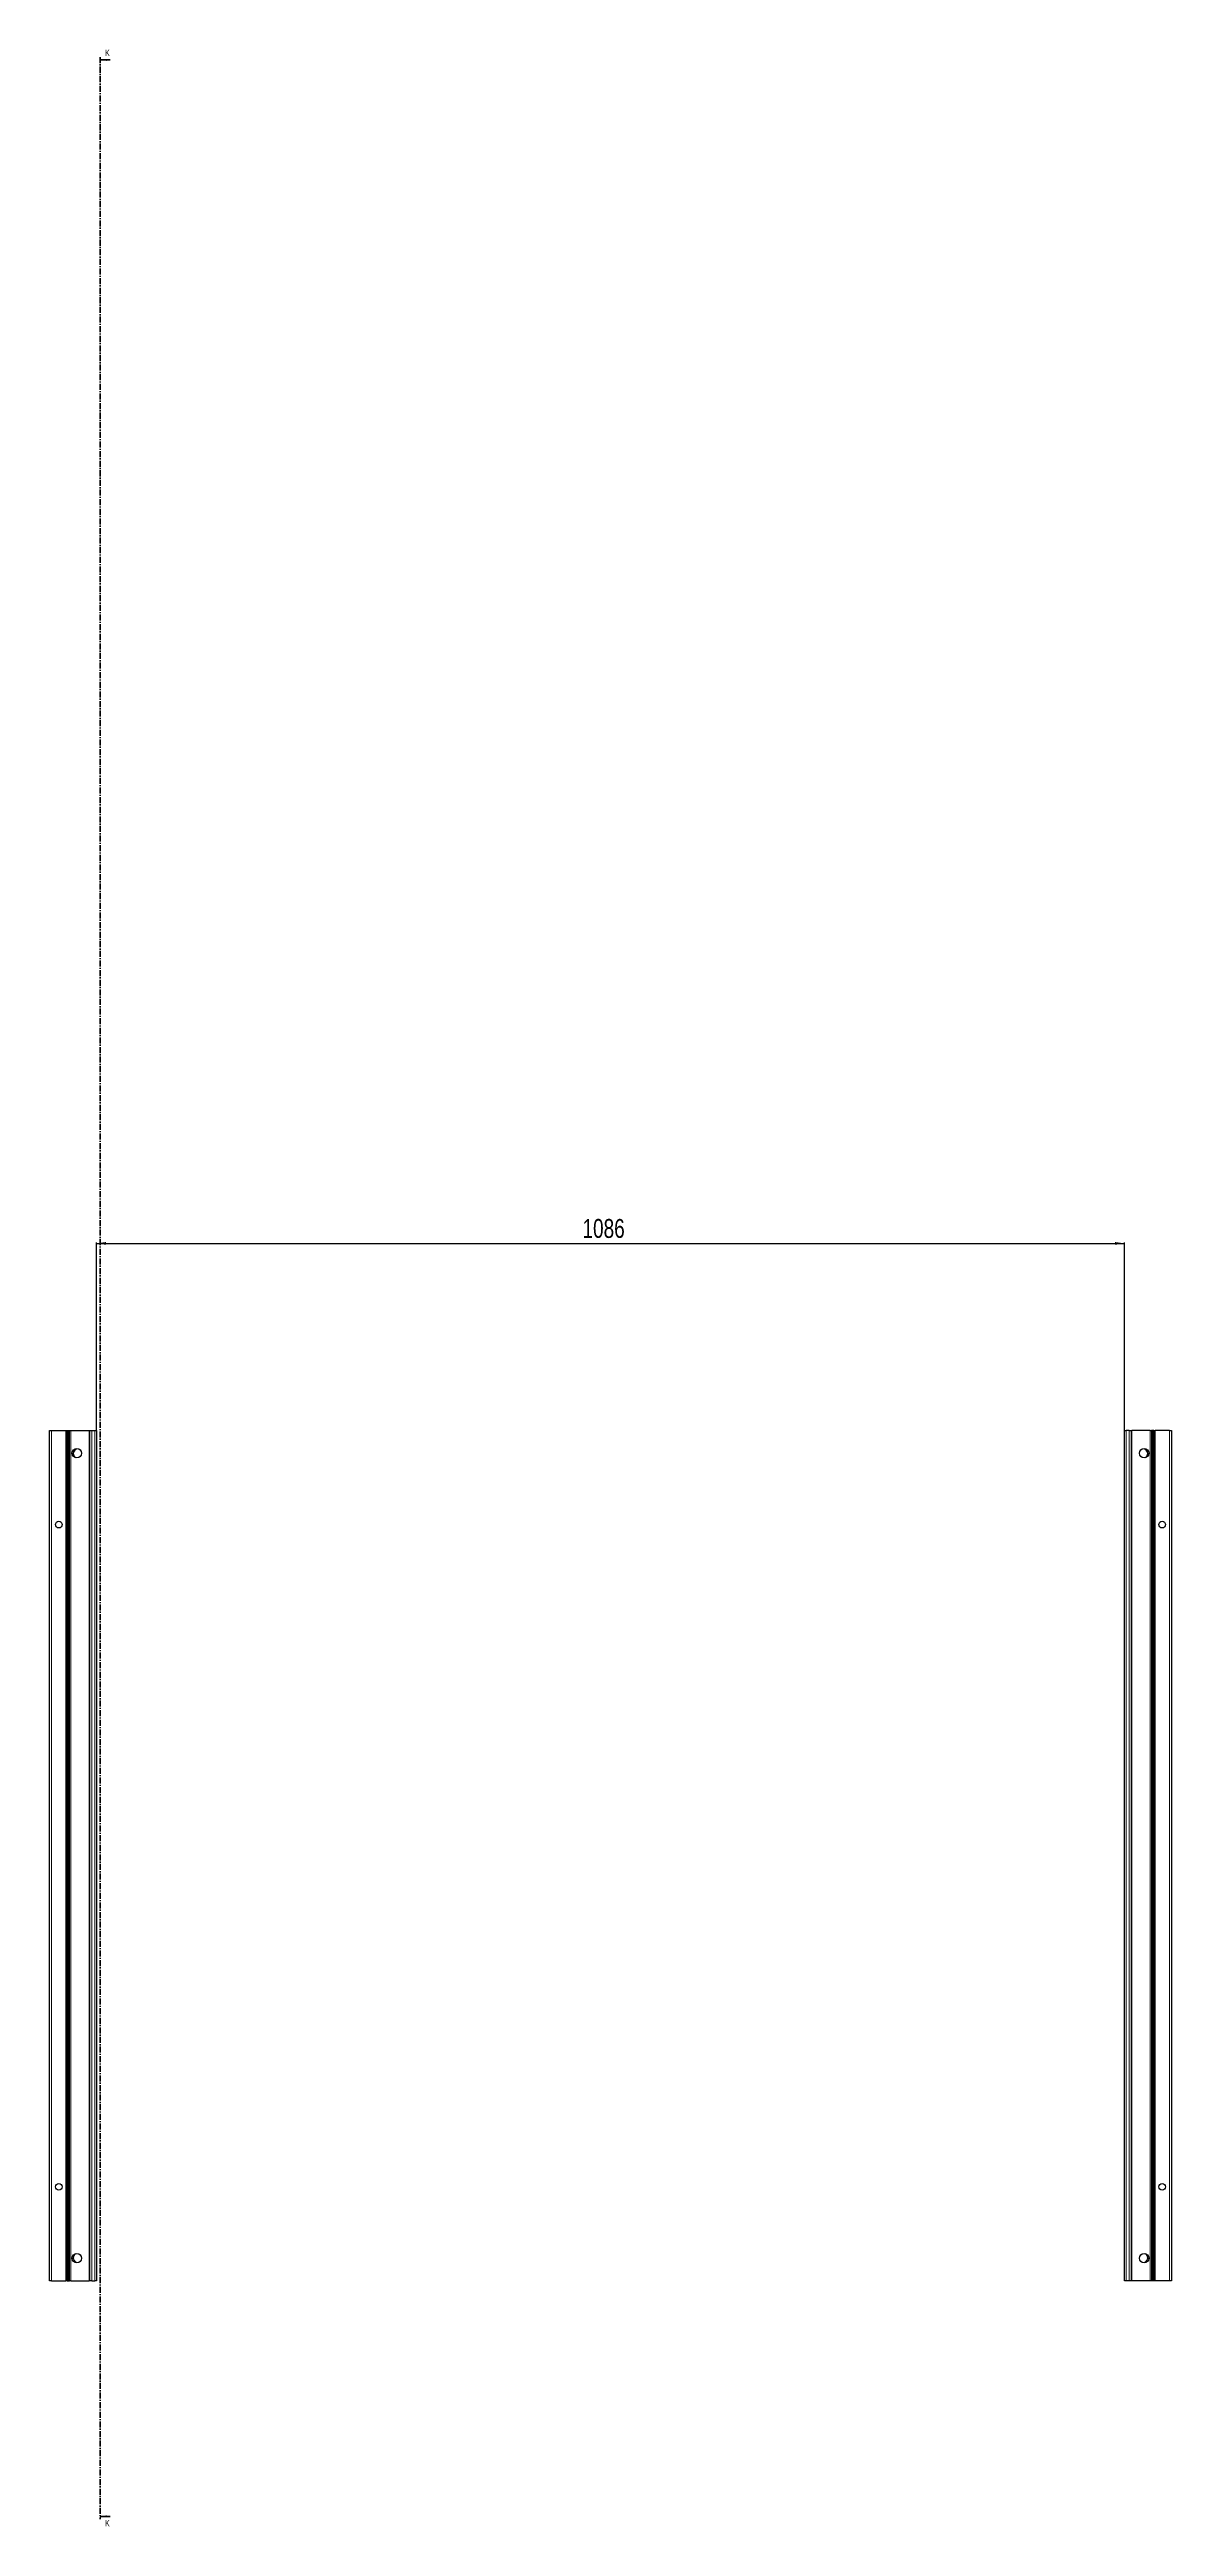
# Model space of a CAD drawing. Header units: millimetres. Extents: x -199 to 5483, y -2447 to 1507.
# Drawn here: x 2140 to 3326, y -1111 to 1507 of the extents above; entities that cross this region are included whole.
import ezdxf

# ---------------------------------------------------------------- set-up
doc = ezdxf.new("R2010")
doc.units = ezdxf.units.MM
doc.linetypes.add('CENTER', pattern=[10.16, 6.35, -1.27, 1.27, -1.27])
doc.layers.add('FORMAT', color=7, linetype='Continuous')
doc.styles.add('SLDTEXTSTYLE0', font='TXT', dxfattribs={"width": 0.75})
doc.dimstyles.new('SLDDIMSTYLE0', dxfattribs={"dimtxt": 20, "dimasz": 10, "dimexe": 0, "dimexo": 0.0625, "dimgap": 5, "dimtad": 2, "dimdec": 1, "dimrnd": 1e-09, "dimzin": 12, "dimdsep": 46, "dimtxsty": 'SLDTEXTSTYLE0', "dimsah": 1, "dimcen": 0.09, "dimadec": 0, "dimazin": 3, "dimtfac": 1, "dimtofl": 0, "dimtmove": 0, "dimatfit": 3, "dimfxl": 0, "dimfrac": 2, "dimtolj": 1, "dimtzin": 12, "dimarcsym": 0})

# ---------------------------------------------------------------- blocks, each defined once
blk = doc.blocks.new('_D_4')
at = {"layer": 'FORMAT'}
for p, q in [((2190, 47.2), (2190, 246)), ((2190, 245), (3276, 245)), ((3276, 47.2), (3276, 246))]:
    blk.add_line(p, q, dxfattribs=at)
for points in [[(2190, 245), (2200, 243.5), (2200, 246.5)], [(3276, 245), (3266, 246.5), (3266, 243.5)]]:
    blk.add_solid(points, dxfattribs=at)
at = {"layer": 'FORMAT', "insert": (2703.4, 270.8), "char_height": 20, "attachment_point": 1, "style": 'SLDTEXTSTYLE0'}
blk.add_mtext('1086', dxfattribs=at)

msp = doc.modelspace()

# ---------------------------------------------------------------- linework, layer by layer
at = {"color": 7, "linetype": 'CENTER', "lineweight": 35}
msp.add_line((2193.73, 1499.09), (2193.73, -1103.67), dxfattribs=at)
at = {"color": 7, "linetype": 'Continuous', "lineweight": 35}
for p, q in [((2204.37, 1496.09), (2193.73, 1496.09)), ((2204.37, -1100.67), (2193.73, -1100.67))]:
    msp.add_line(p, q, dxfattribs=at)
at = {"color": 7, "linetype": 'Continuous', "lineweight": 25}
for p, q in [((2140.3, -851.79), (2140.3, 47.21)), ((2140.3, 47.21), (2142.3, 47.21)), ((2142.3, 47.21), (2157.65, 47.21)), ((2157.65, 47.21), (2158.3, 47.21)), ((2158.3, 23.46), (2158.3, 47.21)), ((2158.3, 47.21), (2158.88, 47.21)), ((2158.88, 47.21), (2160.09, 47.21)), ((2160.09, 47.21), (2160.09, -851.79)), ((2160.09, 47.21), (2160.12, 47.21)), ((2160.12, 47.21), (2160.12, -851.79)), ((2160.12, 47.21), (2161.33, 47.21)), ((2161.33, 47.21), (2162.74, 47.21)), ((2162.74, 47.21), (2182.15, 47.21)), ((2168.35, 27.73), (2168.35, 28.14)), ((2182.15, 47.21), (2182.8, 47.21)), ((2182.8, -851.79), (2182.8, 47.21)), ((2182.8, 47.21), (2184.8, 47.21)), ((2184.8, 47.21), (2188, 47.21)), ((2188, 47.21), (2190, 47.21)), ((2190, 47.21), (2190, -851.79)), ((3276, -851.79), (3276, 47.21)), ((3276, 47.21), (3278, 47.21)), ((3281.2, 47.21), (3278, 47.21)), ((3281.2, 47.21), (3283.2, 47.21)), ((3283.2, 47.21), (3283.2, -851.79)), ((3283.2, 47.21), (3283.85, 47.21)), ((3303.25, 47.21), (3283.85, 47.21)), ((3297.65, 28.14), (3297.65, 27.73)), ((3303.25, 47.21), (3304.66, 47.21)), ((3305.87, 47.21), (3304.66, 47.21)), ((3305.87, -851.79), (3305.87, 47.21)), ((3305.9, 47.21), (3305.87, 47.21)), ((3305.9, -851.79), (3305.9, 47.21)), ((3307.11, 47.21), (3305.9, 47.21)), ((3307.11, 47.21), (3307.7, 47.21)), ((3307.7, 47.21), (3307.7, 23.46)), ((3307.7, 47.21), (3308.35, 47.21)), ((3323.7, 47.21), (3308.35, 47.21)), ((3323.7, 47.21), (3325.7, 47.21)), ((3325.7, 47.21), (3325.7, -851.79)), ((2158.36, 23.35), (2158.3, 23.46)), ((2158.3, 23.46), (2158.3, 21.96)), ((2158.3, 21.96), (2158.36, 22.06)), ((2158.3, -26.54), (2158.3, 21.96)), ((2158.36, 22.06), (2158.36, 23.35)), ((3307.7, 23.46), (3307.63, 23.35)), ((3307.63, 23.35), (3307.63, 22.06)), ((3307.63, 22.06), (3307.7, 21.96)), ((3307.7, 21.96), (3307.7, 23.46)), ((3307.7, 21.96), (3307.7, -26.54)), ((2158.36, -26.65), (2158.3, -26.54)), ((2158.3, -26.54), (2158.3, -28.04)), ((2158.3, -28.04), (2158.36, -27.94)), ((2158.3, -76.54), (2158.3, -28.04)), ((2158.36, -27.94), (2158.36, -26.65)), ((3307.7, -26.54), (3307.63, -26.65)), ((3307.63, -26.65), (3307.63, -27.94)), ((3307.63, -27.94), (3307.7, -28.04)), ((3307.7, -28.04), (3307.7, -26.54)), ((3307.7, -28.04), (3307.7, -76.54)), ((2158.36, -76.65), (2158.3, -76.54)), ((2158.3, -76.54), (2158.3, -78.04)), ((2158.3, -78.04), (2158.36, -77.94)), ((2158.3, -126.54), (2158.3, -78.04)), ((2158.36, -77.94), (2158.36, -76.65)), ((3307.7, -76.54), (3307.63, -76.65)), ((3307.63, -76.65), (3307.63, -77.94)), ((3307.63, -77.94), (3307.7, -78.04)), ((3307.7, -78.04), (3307.7, -76.54)), ((3307.7, -78.04), (3307.7, -126.54)), ((2158.36, -126.65), (2158.3, -126.54)), ((2158.3, -126.54), (2158.3, -128.04)), ((2158.3, -128.04), (2158.36, -127.94)), ((2158.3, -176.54), (2158.3, -128.04)), ((2158.36, -127.94), (2158.36, -126.65)), ((3307.7, -126.54), (3307.63, -126.65)), ((3307.63, -126.65), (3307.63, -127.94)), ((3307.63, -127.94), (3307.7, -128.04)), ((3307.7, -128.04), (3307.7, -126.54)), ((3307.7, -128.04), (3307.7, -176.54)), ((2158.36, -176.65), (2158.3, -176.54)), ((2158.3, -176.54), (2158.3, -178.04)), ((2158.3, -178.04), (2158.36, -177.94)), ((2158.3, -226.54), (2158.3, -178.04)), ((2158.36, -177.94), (2158.36, -176.65)), ((3307.7, -176.54), (3307.63, -176.65)), ((3307.63, -176.65), (3307.63, -177.94)), ((3307.63, -177.94), (3307.7, -178.04)), ((3307.7, -178.04), (3307.7, -176.54)), ((3307.7, -178.04), (3307.7, -226.54)), ((2158.36, -226.65), (2158.3, -226.54)), ((2158.3, -226.54), (2158.3, -228.04)), ((2158.3, -228.04), (2158.36, -227.94)), ((2158.3, -276.54), (2158.3, -228.04)), ((2158.36, -227.94), (2158.36, -226.65)), ((3307.7, -226.54), (3307.63, -226.65)), ((3307.63, -226.65), (3307.63, -227.94)), ((3307.63, -227.94), (3307.7, -228.04)), ((3307.7, -228.04), (3307.7, -226.54)), ((3307.7, -228.04), (3307.7, -276.54)), ((2158.36, -276.65), (2158.3, -276.54)), ((2158.3, -276.54), (2158.3, -278.04)), ((2158.3, -278.04), (2158.36, -277.94)), ((2158.3, -326.54), (2158.3, -278.04)), ((2158.36, -277.94), (2158.36, -276.65)), ((3307.7, -276.54), (3307.63, -276.65)), ((3307.63, -276.65), (3307.63, -277.94)), ((3307.63, -277.94), (3307.7, -278.04)), ((3307.7, -278.04), (3307.7, -276.54)), ((3307.7, -278.04), (3307.7, -326.54)), ((2158.36, -326.65), (2158.3, -326.54)), ((2158.3, -326.54), (2158.3, -328.04)), ((2158.3, -328.04), (2158.36, -327.94)), ((2158.3, -376.54), (2158.3, -328.04)), ((2158.36, -327.94), (2158.36, -326.65)), ((3307.7, -326.54), (3307.63, -326.65)), ((3307.63, -326.65), (3307.63, -327.94)), ((3307.63, -327.94), (3307.7, -328.04)), ((3307.7, -328.04), (3307.7, -326.54)), ((3307.7, -328.04), (3307.7, -376.54)), ((2158.36, -376.65), (2158.3, -376.54)), ((2158.3, -376.54), (2158.3, -378.04)), ((2158.3, -378.04), (2158.36, -377.94)), ((2158.3, -426.54), (2158.3, -378.04)), ((2158.36, -377.94), (2158.36, -376.65)), ((3307.7, -376.54), (3307.63, -376.65)), ((3307.63, -376.65), (3307.63, -377.94)), ((3307.63, -377.94), (3307.7, -378.04)), ((3307.7, -378.04), (3307.7, -376.54)), ((3307.7, -378.04), (3307.7, -426.54)), ((2158.36, -426.65), (2158.3, -426.54)), ((2158.3, -426.54), (2158.3, -428.04)), ((2158.3, -428.04), (2158.36, -427.94)), ((2158.3, -476.54), (2158.3, -428.04)), ((2158.36, -427.94), (2158.36, -426.65)), ((3307.7, -426.54), (3307.63, -426.65)), ((3307.63, -426.65), (3307.63, -427.94)), ((3307.63, -427.94), (3307.7, -428.04)), ((3307.7, -428.04), (3307.7, -426.54)), ((3307.7, -428.04), (3307.7, -476.54)), ((2158.36, -476.65), (2158.3, -476.54)), ((2158.3, -476.54), (2158.3, -478.04)), ((2158.3, -478.04), (2158.36, -477.94)), ((2158.3, -526.54), (2158.3, -478.04)), ((2158.36, -477.94), (2158.36, -476.65)), ((3307.7, -476.54), (3307.63, -476.65)), ((3307.63, -476.65), (3307.63, -477.94)), ((3307.63, -477.94), (3307.7, -478.04)), ((3307.7, -478.04), (3307.7, -476.54)), ((3307.7, -478.04), (3307.7, -526.54)), ((2158.36, -526.65), (2158.3, -526.54)), ((2158.3, -526.54), (2158.3, -528.04)), ((2158.3, -528.04), (2158.36, -527.94)), ((2158.3, -576.54), (2158.3, -528.04)), ((2158.36, -527.94), (2158.36, -526.65)), ((3307.7, -526.54), (3307.63, -526.65)), ((3307.63, -526.65), (3307.63, -527.94)), ((3307.63, -527.94), (3307.7, -528.04)), ((3307.7, -528.04), (3307.7, -526.54)), ((3307.7, -528.04), (3307.7, -576.54)), ((2158.36, -576.65), (2158.3, -576.54)), ((2158.3, -576.54), (2158.3, -578.04)), ((2158.3, -578.04), (2158.36, -577.94)), ((2158.3, -626.54), (2158.3, -578.04)), ((2158.36, -577.94), (2158.36, -576.65)), ((3307.7, -576.54), (3307.63, -576.65)), ((3307.63, -576.65), (3307.63, -577.94)), ((3307.63, -577.94), (3307.7, -578.04)), ((3307.7, -578.04), (3307.7, -576.54)), ((3307.7, -578.04), (3307.7, -626.54)), ((2158.36, -626.65), (2158.3, -626.54)), ((2158.3, -626.54), (2158.3, -628.04)), ((2158.3, -628.04), (2158.36, -627.94)), ((2158.3, -676.54), (2158.3, -628.04)), ((2158.36, -627.94), (2158.36, -626.65)), ((3307.7, -626.54), (3307.63, -626.65)), ((3307.63, -626.65), (3307.63, -627.94)), ((3307.63, -627.94), (3307.7, -628.04)), ((3307.7, -628.04), (3307.7, -626.54)), ((3307.7, -628.04), (3307.7, -676.54)), ((2158.36, -676.65), (2158.3, -676.54)), ((2158.3, -676.54), (2158.3, -678.04)), ((2158.3, -678.04), (2158.36, -677.94)), ((2158.3, -726.54), (2158.3, -678.04)), ((2158.36, -677.94), (2158.36, -676.65)), ((3307.7, -676.54), (3307.63, -676.65)), ((3307.63, -676.65), (3307.63, -677.94)), ((3307.63, -677.94), (3307.7, -678.04)), ((3307.7, -678.04), (3307.7, -676.54)), ((3307.7, -678.04), (3307.7, -726.54)), ((2158.36, -726.65), (2158.3, -726.54)), ((2158.3, -726.54), (2158.3, -728.04)), ((2158.3, -728.04), (2158.36, -727.94)), ((2158.3, -776.54), (2158.3, -728.04)), ((2158.36, -727.94), (2158.36, -726.65)), ((3307.7, -726.54), (3307.63, -726.65)), ((3307.63, -726.65), (3307.63, -727.94)), ((3307.63, -727.94), (3307.7, -728.04)), ((3307.7, -728.04), (3307.7, -726.54)), ((3307.7, -728.04), (3307.7, -776.54)), ((2158.36, -776.65), (2158.3, -776.54)), ((2158.3, -776.54), (2158.3, -778.04)), ((2158.3, -778.04), (2158.36, -777.94)), ((2158.3, -826.54), (2158.3, -778.04)), ((2158.36, -777.94), (2158.36, -776.65)), ((3307.7, -776.54), (3307.63, -776.65)), ((3307.63, -776.65), (3307.63, -777.94)), ((3307.63, -777.94), (3307.7, -778.04)), ((3307.7, -778.04), (3307.7, -776.54)), ((3307.7, -778.04), (3307.7, -826.54)), ((2158.36, -826.65), (2158.3, -826.54)), ((2158.3, -826.54), (2158.3, -828.04)), ((2158.3, -828.04), (2158.36, -827.94)), ((2158.3, -851.79), (2158.3, -828.04)), ((2158.36, -827.94), (2158.36, -826.65)), ((2168.35, -832.73), (2168.35, -832.32)), ((3297.65, -832.32), (3297.65, -832.73)), ((3307.7, -826.54), (3307.63, -826.65)), ((3307.63, -826.65), (3307.63, -827.94)), ((3307.63, -827.94), (3307.7, -828.04)), ((3307.7, -828.04), (3307.7, -826.54)), ((3307.7, -828.04), (3307.7, -851.79)), ((2142.3, -851.79), (2140.3, -851.79)), ((2142.3, -851.79), (2157.65, -851.79)), ((2158.3, -851.79), (2157.65, -851.79)), ((2158.88, -851.79), (2158.3, -851.79)), ((2158.88, -851.79), (2160.09, -851.79)), ((2160.09, -851.79), (2160.12, -851.79)), ((2160.12, -851.79), (2161.33, -851.79)), ((2162.74, -851.79), (2161.33, -851.79)), ((2162.74, -851.79), (2182.15, -851.79)), ((2182.8, -851.79), (2182.15, -851.79)), ((2184.8, -851.79), (2182.8, -851.79)), ((2184.8, -851.79), (2188, -851.79)), ((2190, -851.79), (2188, -851.79)), ((3278, -851.79), (3276, -851.79)), ((3281.2, -851.79), (3278, -851.79)), ((3283.2, -851.79), (3281.2, -851.79)), ((3283.85, -851.79), (3283.2, -851.79)), ((3303.25, -851.79), (3283.85, -851.79)), ((3304.66, -851.79), (3303.25, -851.79)), ((3305.87, -851.79), (3304.66, -851.79)), ((3305.9, -851.79), (3305.87, -851.79)), ((3307.11, -851.79), (3305.9, -851.79)), ((3307.7, -851.79), (3307.11, -851.79)), ((3308.35, -851.79), (3307.7, -851.79)), ((3323.7, -851.79), (3308.35, -851.79)), ((3325.7, -851.79), (3323.7, -851.79))]:
    msp.add_line(p, q, dxfattribs=at)
at = {"color": 8, "linetype": 'Continuous', "lineweight": 18}
for p, q in [((2142.3, 47.21), (2142.3, -851.79)), ((2157.65, -851.79), (2157.65, 47.21)), ((2158.88, 47.21), (2158.88, -851.79)), ((2161.33, -851.79), (2161.33, 47.21)), ((2162.74, 47.21), (2162.74, -851.79)), ((2182.15, -851.79), (2182.15, 47.21)), ((2184.8, 47.21), (2184.8, -851.79)), ((2188, -851.79), (2188, 47.21)), ((3278, 47.21), (3278, -851.79)), ((3281.2, -851.79), (3281.2, 47.21)), ((3283.85, 47.21), (3283.85, -851.79)), ((3303.25, -851.79), (3303.25, 47.21)), ((3304.66, 47.21), (3304.66, -851.79)), ((3307.11, -851.79), (3307.11, 47.21)), ((3308.35, 47.21), (3308.35, -851.79)), ((3323.7, -851.79), (3323.7, 47.21))]:
    msp.add_line(p, q, dxfattribs=at)
at = {"color": 7, "linetype": 'Continuous', "lineweight": 25}
for centre, radius in [((2169.15, 23.21), 5), ((3296.85, 23.21), 5), ((2150.2, -52.29), 3.5), ((3315.8, -52.29), 3.5), ((2150.2, -752.29), 3.5), ((3315.8, -752.29), 3.5), ((2169.15, -827.79), 5), ((3296.85, -827.79), 5)]:
    msp.add_circle(centre, radius, dxfattribs=at)
for centre, radius, start, end in [((2170.65, 22.71), 5.25, 119.14074, 233.81086), ((2167.85, 27.73), 0.5, 299.14074, 0), ((3298.15, 27.73), 0.5, 180, 240.85926), ((3295.35, 22.71), 5.25, 306.18916, 60.85926), ((2170.65, -827.29), 5.25, 126.18914, 240.85926), ((2167.85, -832.32), 0.5, 0, 60.85926), ((3298.15, -832.32), 0.5, 119.14074, 180), ((3295.35, -827.29), 5.25, 299.14074, 53.81101)]:
    msp.add_arc(centre, radius, start, end, dxfattribs=at)
at = {"color": 7, "linetype": 'Continuous', "lineweight": 35}
for points in [[(2193.73, 1496.09), (2200.73, 1494.97), (2200.73, 1497.21)], [(2193.73, -1100.67), (2200.73, -1101.79), (2200.73, -1099.55)]]:
    msp.add_solid(points, dxfattribs=at)

# ---------------------------------------------------------------- texts
at = {"color": 7, "linetype": 'Continuous', "char_height": 7, "attachment_point": 1, "style": 'SLDTEXTSTYLE0'}
for insert in [(2198.89, 1507.03), (2198.89, -1104.32)]:
    msp.add_mtext('K', dxfattribs=dict(at, insert=insert))

# ---------------------------------------------------------------- dimensions: what is measured, and where the dimension line sits
at = {"layer": 'FORMAT'}
dim = msp.add_linear_dim(base=(3276, 245), p1=(2190, 47.21), p2=(3276, 47.21), angle=0, dimstyle='SLDDIMSTYLE0', dxfattribs=at)
dim.commit()
dim.dimension.update_dxf_attribs({"geometry": '_D_4', "text_midpoint": (2733, 245), "dimtype": 160})

doc.saveas('drawing.dxf')
